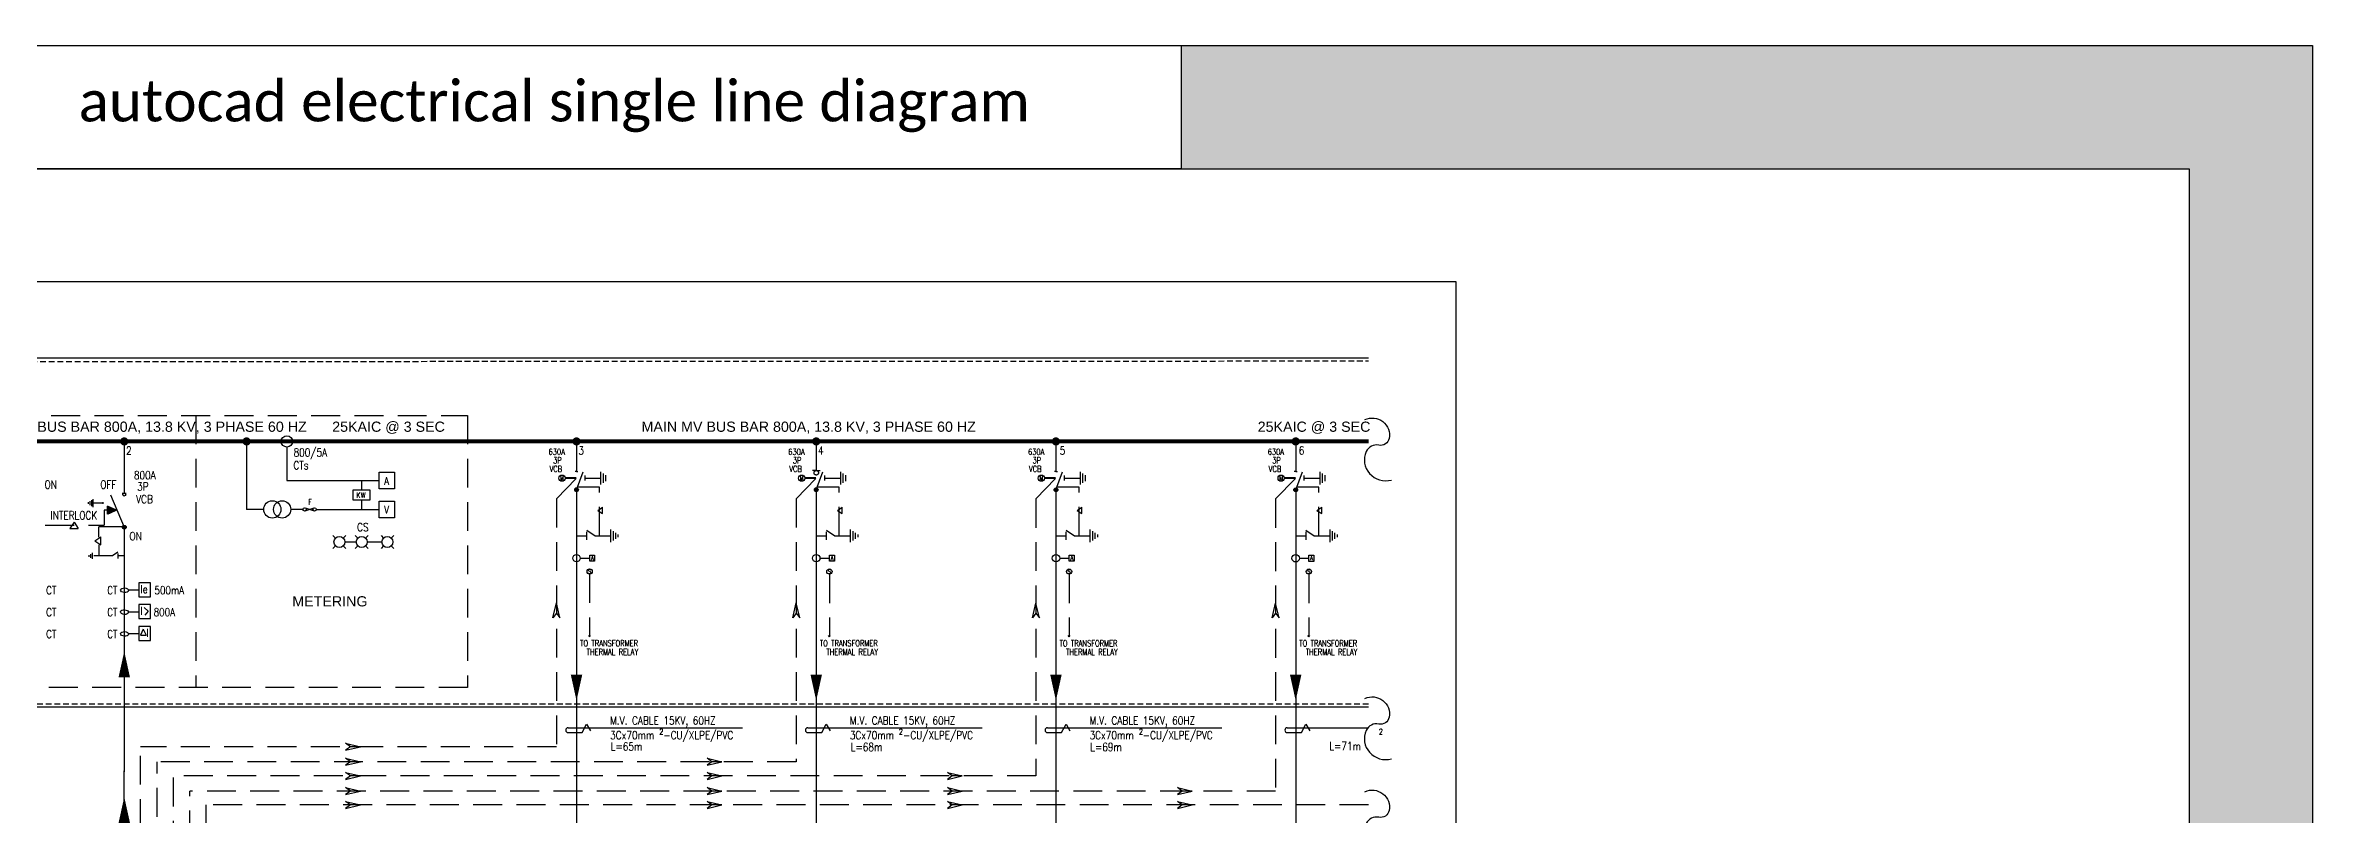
# Model space of a CAD drawing. Header units: millimetres. Extents: x 178514 to 178722, y 101500 to 101781.
# Drawn here: x 178569.7 to 178667.8, y 101566.2 to 101599.5 of the extents above; entities that cross this region are included whole.
import ezdxf

# ---------------------------------------------------------------- set-up
doc = ezdxf.new("R2010")
doc.units = ezdxf.units.MM
for name, pattern in [('DASHED', [0.75, 0.5, -0.25]), ('DASHED2', [0.375, 0.25, -0.125]), ('HIDDEN', [0.375, 0.25, -0.125])]:
    doc.linetypes.add(name, pattern=pattern)
for name, color, linetype in [('A-NORTH', 6, 'Continuous'), ('CALLOUT', 9, 'Continuous'), ('kitchen sink', 170, 'Continuous'), ('PIN-CABLE', 7, 'Continuous'), ('PIN-ELEC', 4, 'Continuous'), ('PIN-EQUIP', 11, 'Continuous'), ('PIN-ETEXT', 3, 'Continuous'), ('PIN-MCCB', 3, 'Continuous'), ('PIN-MEQ', 3, 'Continuous'), ('PinCAD.com', 7, 'Continuous'), ('POWER', 3, 'Continuous'), ('TEL', 2, 'Continuous')]:
    doc.layers.add(name, color=color, linetype=linetype)
doc.styles.add('ARIAL', font='arial.ttf')
doc.styles.add('iso', font='iso.shx')
doc.styles.add('roms_has', font='romans.shx', dxfattribs={"bigfont": 'hassano.shx'})

# ---------------------------------------------------------------- blocks, each defined once
blk = doc.blocks.new('AR')
at = {"layer": 'TEL'}
blk.add_line((0.118, 0), (-0.041, 0), dxfattribs=at)
for points in [[(-0.041, 0), (-0.116, 0.055), (0.118, 0)], [(-0.041, 0), (-0.116, -0.055), (0.118, 0)]]:
    blk.add_lwpolyline(points, dxfattribs=at)
blk = doc.blocks.new('A$C78635061')
at = {"layer": 'POWER', "ltscale": 5}
blk.add_hatch(color=256, dxfattribs=at).paths.add_polyline_path([(0.18, 0.09, 1), (0, 0.09, 1)])
blk.add_circle((0.09, 0.09), 0.0895, dxfattribs=at)
blk = doc.blocks.new('A$Cab4f20d8')
at = {"layer": 'PIN-ETEXT', "ltscale": 5}
h = blk.add_hatch(dxfattribs=at)
h.set_pattern_fill('ANSI31', color=5, scale=0.918419, angle=-288.0631, style=0)
h.set_pattern_definition([(66.44057334, (43065.14773, -110039.63422), (0.10523318463, -0.04588653194), [])])
h.paths.add_polyline_path([(23.682, 67.921), (23.436, 67.811), (23.438, 68.03)])
h.paths.add_polyline_path([(23.293, 68.095), (23.438, 68.03), (23.436, 67.811), (23.293, 67.746), (23.293, 67.84), (23.3, 67.904), (23.293, 67.91)])
h = blk.add_hatch(dxfattribs=at)
h.set_pattern_fill('ANSI31', color=5, scale=0.091842, angle=-288.0631, style=0)
h.set_pattern_definition([(66.440573343, (43065.147727, -110039.634219), (0.0105233184633, -0.004588653194), [])])
h.paths.add_polyline_path([(23.438, 68.03), (23.436, 67.811), (23.293, 67.746), (23.293, 67.84), (23.3, 67.904), (23.293, 67.91), (23.293, 68.095)])
h.paths.add_polyline_path([(23.682, 67.921), (23.436, 67.811), (23.438, 68.03)])
at = {"layer": 'A-NORTH', "color": 8, "ltscale": 5}
for p, q in [((43.236, 58.508), (50.783, 58.508)), ((43.236, 58.295), (43.843, 58.295)), ((43.843, 58.295), (44.035, 58.662)), ((53.611, 58.508), (61.158, 58.508)), ((53.611, 58.295), (54.218, 58.295)), ((54.218, 58.295), (54.41, 58.662)), ((63.986, 58.508), (71.534, 58.508)), ((63.986, 58.295), (64.594, 58.295)), ((64.594, 58.295), (64.785, 58.662)), ((74.361, 58.508), (77.877, 58.508)), ((74.361, 58.295), (74.969, 58.295)), ((74.969, 58.295), (75.16, 58.662))]:
    blk.add_line(p, q, dxfattribs=at)
for centre in [(43.236, 58.402), (53.611, 58.402), (63.986, 58.402), (74.361, 58.402)]:
    blk.add_arc(centre, 0.106, 90, 270, dxfattribs=at)
at = {"layer": 'CALLOUT'}
for p, q in [((44.035, 58.662), (44.205, 58.372)), ((54.41, 58.662), (54.58, 58.372)), ((64.785, 58.662), (64.955, 58.372)), ((75.16, 58.662), (75.331, 58.372))]:
    blk.add_line(p, q, dxfattribs=at)
at = {"layer": 'PIN-CABLE', "color": 2}
for p, q in [((29.319, 70.899), (29.319, 67.958)), ((31.067, 70.654), (31.067, 69.213)), ((31.067, 69.213), (35.057, 69.213)), ((34.291, 69.213), (34.291, 68.807)), ((30.059, 67.958), (29.319, 67.958)), ((31.754, 67.958), (31.23, 67.958)), ((32.336, 67.958), (35.057, 67.958)), ((34.291, 68.355), (34.291, 67.958)), ((33.571, 66.546), (34.063, 66.546)), ((34.536, 66.546), (35.178, 66.546))]:
    blk.add_line(p, q, dxfattribs=at)
at = {"layer": 'PIN-ELEC', "color": 8, "linetype": 'DASHED2'}
blk.add_lwpolyline([(77.877, 59.533), (15.878, 59.533), (15.878, 74.356), (77.877, 74.382)], dxfattribs=at)
at = {"layer": 'PIN-EQUIP', "color": 11}
for centre in [(33.335, 66.546), (34.3, 66.546), (35.414, 66.546)]:
    blk.add_circle(centre, 0.236, dxfattribs=at)
at = {"layer": 'PIN-ETEXT', "color": 1, "linetype": 'HIDDEN', "ltscale": 5}
for p, q in [((17.112, 72.024), (38.884, 72.024)), ((27.124, 72.024), (27.124, 60.254)), ((38.884, 72.024), (38.884, 60.254)), ((38.884, 60.254), (17.112, 60.254))]:
    blk.add_line(p, q, dxfattribs=at)
at = {"layer": 'PIN-ETEXT', "color": 5}
for p, q in [((24.024, 70.899), (24.024, 68.658)), ((43.598, 70.899), (43.598, 69.604)), ((53.973, 70.899), (53.973, 69.652)), ((64.348, 70.899), (64.348, 69.604)), ((74.724, 70.899), (74.724, 69.604)), ((43.599, 69.59), (43.54, 69.59)), ((43.599, 69.59), (43.658, 69.59)), ((53.974, 69.639), (53.808, 69.639)), ((53.974, 69.639), (54.14, 69.639)), ((64.349, 69.59), (64.29, 69.59)), ((64.349, 69.59), (64.409, 69.59)), ((74.725, 69.59), (74.665, 69.59)), ((74.725, 69.59), (74.784, 69.59)), ((23.426, 68.588), (24.024, 67.185))]:
    blk.add_line(p, q, dxfattribs=at)
at = {"layer": 'PIN-ETEXT', "color": 8, "linetype": 'DASHED', "ltscale": 5}
for p, q in [((43.584, 69.326), (43.101, 69.326)), ((43.584, 69.291), (43.101, 69.291)), ((53.959, 69.326), (53.477, 69.326)), ((53.959, 69.291), (53.477, 69.291)), ((64.334, 69.326), (63.852, 69.326)), ((64.334, 69.291), (63.852, 69.291)), ((74.71, 69.326), (74.227, 69.326)), ((74.71, 69.291), (74.227, 69.291))]:
    blk.add_line(p, q, dxfattribs=at)
at = {"layer": 'PIN-ETEXT', "color": 6}
for p, q in [((43.599, 68.809), (43.598, 60.254)), ((53.974, 68.809), (53.973, 60.254)), ((64.349, 68.809), (64.348, 60.254)), ((74.725, 68.809), (74.724, 60.254)), ((24.024, 67.185), (24.024, 56.598)), ((43.598, 60.254), (43.598, 52.8)), ((53.973, 60.254), (53.973, 52.8)), ((64.348, 60.254), (64.348, 52.8)), ((74.724, 60.254), (74.724, 52.8)), ((24.024, 21.69), (24.024, 56.641))]:
    blk.add_line(p, q, dxfattribs=at)
at = {"layer": 'PIN-ETEXT', "ltscale": 5}
for p, q in [((43.599, 68.809), (43.887, 69.589)), ((43.972, 69.203), (43.972, 69.42)), ((43.972, 69.306), (44.643, 69.306)), ((44.643, 69.578), (44.643, 69.033)), ((44.75, 69.508), (44.75, 69.103)), ((44.858, 69.437), (44.858, 69.174)), ((53.974, 68.809), (54.263, 69.589)), ((54.348, 69.203), (54.348, 69.42)), ((54.348, 69.306), (55.018, 69.306)), ((55.018, 69.578), (55.018, 69.033)), ((55.125, 69.508), (55.125, 69.103)), ((55.233, 69.437), (55.233, 69.174)), ((64.349, 68.809), (64.638, 69.589)), ((64.723, 69.203), (64.723, 69.42)), ((64.723, 69.306), (65.393, 69.306)), ((65.393, 69.578), (65.393, 69.033)), ((65.501, 69.508), (65.501, 69.103)), ((65.608, 69.437), (65.608, 69.174)), ((74.725, 68.809), (75.013, 69.589)), ((75.098, 69.203), (75.098, 69.42)), ((75.098, 69.306), (75.768, 69.306)), ((75.768, 69.578), (75.768, 69.033)), ((75.876, 69.508), (75.876, 69.103)), ((75.984, 69.437), (75.984, 69.174)), ((22.477, 68.191), (22.477, 68.27)), ((22.545, 68.146), (22.545, 68.315)), ((22.614, 68.102), (22.614, 68.36)), ((22.682, 68.057), (22.682, 68.405)), ((23.11, 68.231), (22.682, 68.231)), ((23.11, 68.191), (23.11, 68.27)), ((44.514, 67.916), (44.725, 68.053)), ((44.514, 67.916), (44.725, 67.779)), ((44.725, 67.779), (44.725, 68.053)), ((54.889, 67.916), (55.1, 68.053)), ((54.889, 67.916), (55.1, 67.779)), ((55.1, 67.779), (55.1, 68.053)), ((65.265, 67.916), (65.475, 68.053)), ((65.265, 67.916), (65.475, 67.779)), ((65.475, 67.779), (65.475, 68.053)), ((75.64, 67.916), (75.85, 68.053)), ((75.64, 67.916), (75.85, 67.779)), ((75.85, 67.779), (75.85, 68.053)), ((21.85, 67.401), (21.675, 67.133)), ((21.675, 67.133), (22.025, 67.133)), ((21.85, 67.401), (22.025, 67.133)), ((22.747, 66.591), (23.015, 66.766)), ((23.015, 66.417), (23.015, 66.766)), ((43.599, 66.811), (44.031, 66.811)), ((44.031, 66.979), (44.031, 66.643)), ((44.038, 67.064), (44.4, 66.811)), ((44.4, 66.811), (45.07, 66.811)), ((45.07, 67.084), (45.07, 66.539)), ((45.178, 67.014), (45.178, 66.609)), ((45.285, 66.943), (45.285, 66.679)), ((45.393, 66.873), (45.393, 66.75)), ((53.974, 66.811), (54.407, 66.811)), ((54.407, 66.979), (54.407, 66.643)), ((54.413, 67.064), (54.775, 66.811)), ((54.775, 66.811), (55.445, 66.811)), ((55.445, 67.084), (55.445, 66.539)), ((55.553, 67.014), (55.553, 66.609)), ((55.66, 66.943), (55.66, 66.679)), ((55.768, 66.873), (55.768, 66.75)), ((64.349, 66.811), (64.782, 66.811)), ((64.782, 66.979), (64.782, 66.643)), ((64.789, 67.064), (65.15, 66.811)), ((65.15, 66.811), (65.821, 66.811)), ((65.821, 67.084), (65.821, 66.539)), ((65.928, 67.014), (65.928, 66.609)), ((66.036, 66.943), (66.036, 66.679)), ((66.143, 66.873), (66.143, 66.75)), ((74.725, 66.811), (75.157, 66.811)), ((75.157, 66.979), (75.157, 66.643)), ((75.164, 67.064), (75.526, 66.811)), ((75.526, 66.811), (76.196, 66.811)), ((76.196, 67.084), (76.196, 66.539)), ((76.303, 67.014), (76.303, 66.609)), ((76.411, 66.943), (76.411, 66.679)), ((76.519, 66.873), (76.519, 66.75)), ((22.495, 65.98), (22.495, 65.902)), ((22.563, 66.026), (22.563, 65.857)), ((22.632, 66.071), (22.632, 65.812)), ((23.512, 65.941), (22.701, 65.941)), ((22.747, 66.591), (23.015, 66.417)), ((23.743, 66.103), (23.512, 65.941)), ((23.748, 66.049), (23.748, 65.834)), ((24.024, 65.941), (23.748, 65.941)), ((43.76, 65.845), (44.174, 65.845)), ((54.135, 65.844), (54.55, 65.844)), ((64.51, 65.843), (64.925, 65.843)), ((74.886, 65.842), (75.3, 65.842)), ((44.167, 62.446), (44.127, 62.498)), ((44.167, 62.446), (44.208, 62.498)), ((54.543, 62.445), (54.502, 62.497)), ((54.543, 62.445), (54.583, 62.497)), ((64.918, 62.444), (64.878, 62.496)), ((64.918, 62.444), (64.959, 62.496)), ((75.294, 62.443), (75.253, 62.495)), ((75.294, 62.443), (75.334, 62.495))]:
    blk.add_line(p, q, dxfattribs=at)
at = {"layer": 'PIN-ETEXT', "linetype": 'HIDDEN', "ltscale": 5}
for p, q in [((44.596, 68.914), (43.638, 68.914)), ((44.596, 66.811), (44.596, 68.914)), ((54.971, 68.914), (54.013, 68.914)), ((54.971, 66.811), (54.971, 68.914)), ((65.346, 68.914), (64.388, 68.914)), ((65.346, 66.811), (65.346, 68.914)), ((75.722, 68.914), (74.764, 68.914)), ((75.722, 66.811), (75.722, 68.914)), ((44.167, 65.156), (44.167, 62.446)), ((54.543, 65.155), (54.543, 62.445)), ((64.918, 65.154), (64.918, 62.444)), ((75.294, 65.153), (75.294, 62.443)), ((42.729, 57.685), (24.731, 57.685)), ((24.731, 24.173), (24.731, 57.685)), ((53.105, 57.038), (25.441, 57.038)), ((25.441, 24.652), (25.441, 57.038)), ((63.48, 56.419), (26.152, 56.419)), ((26.152, 25.1), (26.152, 56.419)), ((73.855, 55.764), (26.863, 55.764)), ((26.863, 25.549), (26.863, 55.764)), ((77.877, 55.164), (27.573, 55.164)), ((27.573, 25.997), (27.573, 55.164))]:
    blk.add_line(p, q, dxfattribs=at)
at = {"layer": 'PIN-ETEXT', "color": 2, "linetype": 'HIDDEN', "ltscale": 5}
for p, q in [((23.293, 67.921), (23.16, 67.921)), ((23.16, 67.921), (23.16, 67.281)), ((20.606, 67.281), (23.16, 67.281))]:
    blk.add_line(p, q, dxfattribs=at)
at = {"layer": 'PIN-ETEXT', "color": 5, "ltscale": 5}
for p, q in [((23.293, 67.746), (23.293, 68.095)), ((23.682, 67.921), (23.293, 68.095)), ((23.682, 67.921), (23.293, 67.746)), ((23.94, 68.658), (24.109, 68.659))]:
    blk.add_line(p, q, dxfattribs=at)
at = {"layer": 'PIN-ETEXT', "color": 5, "const_width": 0.18}
blk.add_lwpolyline([(19.194, 70.899), (77.877, 70.899)], dxfattribs=at)
at = {"layer": 'PIN-ETEXT', "const_width": 0.176}
for points in [[(24.024, 70.81, 1), (24.024, 70.988, 1)], [(29.319, 70.81, 1), (29.319, 70.988, 1)], [(43.598, 70.81, 1), (43.598, 70.988, 1)], [(53.973, 70.81, 1), (53.973, 70.988, 1)], [(64.348, 70.81, 1), (64.348, 70.988, 1)], [(74.724, 70.81, 1), (74.724, 70.988, 1)]]:
    blk.add_lwpolyline(points, format="xyb", close=True, dxfattribs=at)
at = {"layer": 'PIN-ETEXT', "ltscale": 5}
for points in [[(33.934, 68.807), (34.648, 68.807), (34.648, 68.355), (33.934, 68.355)], [(35.057, 69.57), (35.721, 69.57), (35.721, 68.845), (35.057, 68.845)], [(35.057, 68.32), (35.721, 68.32), (35.721, 67.596), (35.057, 67.596)], [(44.174, 65.978), (44.382, 65.978), (44.382, 65.712), (44.174, 65.712)], [(54.55, 65.977), (54.757, 65.977), (54.757, 65.711), (54.55, 65.711)], [(64.925, 65.976), (65.132, 65.976), (65.132, 65.71), (64.925, 65.71)], [(75.3, 65.975), (75.508, 65.975), (75.508, 65.709), (75.3, 65.709)]]:
    blk.add_lwpolyline(points, close=True, dxfattribs=at)
at = {"layer": 'PIN-ETEXT', "color": 6}
for points in [[(24.024, 60.688, 0.496, 0, 0), (24.024, 61.816, 0, 0, 0)], [(43.598, 60.805, 0.496, 0, 0), (43.598, 59.677, 0, 0, 0)], [(53.973, 60.805, 0.496, 0, 0), (53.973, 59.677, 0, 0, 0)], [(64.348, 60.805, 0.496, 0, 0), (64.348, 59.677, 0, 0, 0)], [(74.724, 60.805, 0.496, 0, 0), (74.724, 59.677, 0, 0, 0)], [(24.024, 54.387, 0.496, 0, 0), (24.024, 55.515, 0, 0, 0)]]:
    blk.add_lwpolyline(points, format="xyseb", dxfattribs=at)
at = {"layer": 'PIN-ETEXT'}
for centre in [(42.968, 69.309), (53.343, 69.309), (63.719, 69.309), (74.094, 69.309)]:
    blk.add_circle(centre, 0.134, dxfattribs=at)
at = {"layer": 'PIN-ETEXT', "color": 5, "ltscale": 5}
blk.add_circle((24.025, 68.596), 0.0627, dxfattribs=at)
at = {"layer": 'PIN-ETEXT', "ltscale": 5}
for centre in [(44.167, 65.269), (54.543, 65.268), (64.918, 65.267), (75.294, 65.266)]:
    blk.add_circle(centre, 0.113, dxfattribs=at)
at = {"layer": 'PIN-MCCB'}
for p, q in [((31.851, 68.027), (32.237, 67.889)), ((31.851, 67.889), (32.237, 68.027))]:
    blk.add_line(p, q, dxfattribs=at)
for centre in [(31.826, 67.958), (32.262, 67.958)]:
    blk.add_circle(centre, 0.0729, dxfattribs=at)
at = {"layer": 'PIN-MEQ', "color": 1}
for p, q in [((33.056, 66.823), (33.167, 66.713)), ((33.613, 66.823), (33.502, 66.713)), ((34.021, 66.823), (34.132, 66.713)), ((34.578, 66.823), (34.467, 66.713)), ((35.136, 66.823), (35.247, 66.713)), ((35.693, 66.823), (35.582, 66.713)), ((33.167, 66.38), (33.056, 66.269)), ((33.502, 66.38), (33.613, 66.269)), ((34.132, 66.38), (34.021, 66.269)), ((34.467, 66.38), (34.578, 66.269)), ((35.247, 66.38), (35.136, 66.269)), ((35.582, 66.38), (35.693, 66.269))]:
    blk.add_line(p, q, dxfattribs=at)
at = {"layer": 'POWER', "linetype": 'HIDDEN', "ltscale": 5}
for p, q in [((43.584, 69.291), (42.729, 68.418)), ((53.959, 69.29), (53.105, 68.417)), ((64.334, 69.289), (63.48, 68.416)), ((74.71, 69.288), (73.855, 68.415)), ((42.729, 68.418), (42.729, 57.685)), ((53.105, 68.417), (53.105, 57.038)), ((63.48, 68.416), (63.48, 56.419)), ((73.855, 68.415), (73.855, 55.764))]:
    blk.add_line(p, q, dxfattribs=at)
at = {"layer": 'POWER', "ltscale": 5}
for p, q in [((24.024, 67.201), (22.923, 67.201)), ((22.923, 66.755), (22.923, 67.201)), ((22.923, 66.43), (22.923, 65.941))]:
    blk.add_line(p, q, dxfattribs=at)
at = {"layer": 'POWER', "color": 2}
for p, q in [((24.189, 64.471), (24.655, 64.471)), ((24.189, 63.526), (24.655, 63.526)), ((24.89, 63.707), (25.061, 63.555)), ((25.061, 63.555), (24.913, 63.378)), ((24.189, 62.58), (24.655, 62.58)), ((24.849, 62.77), (24.73, 62.52)), ((24.73, 62.52), (24.968, 62.52)), ((24.849, 62.77), (24.968, 62.52))]:
    blk.add_line(p, q, dxfattribs=at)
at = {"layer": 'POWER', "ltscale": 5}
blk.add_lwpolyline([(0, 77.817), (81.655, 77.817), (81.655, 0), (0, 0)], close=True, dxfattribs=at)
at = {"layer": 'POWER', "color": 2}
blk.add_lwpolyline([(77.877, 59.391), (15.735, 59.391), (15.735, 74.511), (77.877, 74.511)], dxfattribs=at)
at = {"layer": 'POWER', "ltscale": 5}
for points in [[(77.716, 71.841, -0.280042), (78.495, 71.754, -0.284254), (78.768, 71.03, -0.419254), (78.32, 70.734, 0.353321), (77.777, 70.459, 0.295947), (77.922, 69.512, 0.284044), (78.873, 69.228)], [(77.716, 59.773, -0.280042), (78.495, 59.686, -0.284254), (78.768, 58.962, -0.419254), (78.32, 58.667, 0.353321), (77.777, 58.392, 0.295947), (77.922, 57.444, 0.284044), (78.873, 57.161)], [(77.716, 55.738, -0.280042), (78.495, 55.652, -0.284254), (78.768, 54.928, -0.419254), (78.32, 54.632, 0.353321), (77.777, 54.357, 0.295947), (77.922, 53.41, 0.284044), (78.873, 53.126)]]:
    blk.add_lwpolyline(points, format="xyb", dxfattribs=at)
at = {"layer": 'POWER', "color": 2}
for points in [[(24.649, 64.782), (24.649, 64.174), (25.163, 64.174), (25.163, 64.782)], [(24.649, 63.836), (24.649, 63.228), (25.163, 63.228), (25.163, 63.836)], [(24.649, 62.89), (24.649, 62.282), (25.163, 62.282), (25.163, 62.89)]]:
    blk.add_lwpolyline(points, close=True, dxfattribs=at)
at = {"layer": 'POWER', "ltscale": 5}
for centre, radius in [((31.062, 70.899), 0.245), ((30.433, 67.958), 0.374), ((30.857, 67.958), 0.374), ((43.598, 65.846), 0.161), ((53.974, 65.845), 0.161), ((64.349, 65.844), 0.161), ((74.724, 65.843), 0.161)]:
    blk.add_circle(centre, radius, dxfattribs=at)
at = {"layer": 'POWER', "linetype": 'HIDDEN', "ltscale": 5}
blk.add_circle((53.974, 69.542), 0.0973, dxfattribs=at)
at = {"layer": 'POWER', "color": 2}
for centre in [(24.033, 64.457), (24.033, 63.512), (24.033, 62.566)]:
    blk.add_ellipse(centre, major_axis=(-0.173, 0.012), ratio=0.578244, dxfattribs=at)
at = {"layer": 'PIN-ETEXT', "ltscale": 5, "xscale": 2.755258218327072, "yscale": 2.755258218327072, "zscale": 2.755258218327072, "rotation": 90}
for p in [(42.729, 63.582), (53.105, 63.581), (63.48, 63.58), (73.855, 63.579)]:
    blk.add_blockref('AR', p, dxfattribs=at)
at = {"layer": 'PIN-ETEXT', "ltscale": 5, "xscale": 2.755258218327072, "yscale": 2.755258218327072, "zscale": 2.755258218327072}
for p in [(33.925, 57.685), (33.925, 57.038), (49.568, 57.038), (33.925, 56.419), (49.568, 56.419), (59.968, 56.419), (33.925, 55.764), (33.925, 55.164), (49.568, 55.764), (49.568, 55.164), (59.968, 55.764), (59.968, 55.164), (69.925, 55.764), (69.925, 55.164)]:
    blk.add_blockref('AR', p, dxfattribs=at)
at = {"layer": 'POWER', "ltscale": 5, "xscale": 0.9, "yscale": 0.9, "zscale": 0.9}
for p in [(43.518, 68.729), (53.893, 68.728), (64.269, 68.727), (74.644, 68.726), (23.944, 67.104)]:
    blk.add_blockref('A$C78635061', p, dxfattribs=at)
at = {"layer": 'PIN-ETEXT', "style": 'ARIAL'}
for s, height, p in [('MAIN MV BUS BAR 800A, 13.8 KV, 3 PHASE 60 HZ', 0.44174, (17.45, 71.315)), ('25KAIC @ 3 SEC', 0.44174, (33.022, 71.315)), ('MAIN MV BUS BAR 800A, 13.8 KV, 3 PHASE 60 HZ', 0.44174, (46.41, 71.315)), ('25KAIC @ 3 SEC', 0.44174, (73.08, 71.315)), ('METERING', 0.4417, (31.296, 63.758))]:
    blk.add_text(s, height=height, dxfattribs=at).set_placement(p)
at = {"layer": 'PIN-ETEXT', "style": 'roms_has', "width": 0.8}
for s, height, p in [('2', 0.353, (24.102, 70.329)), ('800/5A', 0.3534, (31.352, 70.242)), ('3', 0.353, (43.675, 70.329)), ('4', 0.353, (54.05, 70.329)), ('5', 0.353, (64.51, 70.329)), ('6', 0.353, (74.861, 70.329)), ('CTs', 0.3534, (31.347, 69.69)), ('630A', 0.265, (42.388, 70.318)), ('VCB', 0.265, (42.43, 69.576)), ('3P', 0.265, (42.583, 69.95)), ('630A', 0.265, (52.763, 70.318)), ('VCB', 0.265, (52.805, 69.576)), ('3P', 0.265, (52.958, 69.95)), ('630A', 0.265, (63.139, 70.318)), ('VCB', 0.265, (63.18, 69.576)), ('3P', 0.265, (63.334, 69.95)), ('630A', 0.265, (73.514, 70.318)), ('VCB', 0.265, (73.556, 69.576)), ('3P', 0.265, (73.709, 69.95)), ('ON', 0.3534, (20.574, 68.853)), ('OFF', 0.3534, (22.987, 68.853)), ('800A', 0.3534, (24.441, 69.259)), ('3P', 0.3534, (24.583, 68.77)), ('A', 0.329, (35.279, 69.026)), ('M', 0.177, (42.886, 69.226)), ('M', 0.177, (53.261, 69.226)), ('M', 0.177, (63.637, 69.226)), ('M', 0.177, (74.012, 69.226)), ('INTERLOCK', 0.3534, (20.829, 67.523)), ('VCB', 0.3534, (24.536, 68.22)), ('F', 0.24, (31.987, 68.154)), ('KW', 0.2405, (34.07, 68.451)), ('V', 0.329, (35.279, 67.777)), ('ON', 0.3534, (24.25, 66.623)), ('CS', 0.3534, (34.102, 67.013)), ('A', 0.177, (44.223, 65.765)), ('A', 0.177, (54.598, 65.764)), ('A', 0.177, (64.973, 65.763)), ('A', 0.177, (75.349, 65.762)), ('S', 0.177, (44.101, 65.179)), ('S', 0.177, (54.477, 65.178)), ('S', 0.177, (64.853, 65.177)), ('S', 0.177, (75.228, 65.176)), ('CT', 0.3463, (20.643, 64.283)), ('CT', 0.3463, (23.288, 64.283)), ('Ie', 0.3463, (24.728, 64.336)), ('500mA', 0.3463, (25.332, 64.283)), ('CT', 0.3463, (20.643, 63.337)), ('CT', 0.3463, (23.288, 63.337)), ('I', 0.346, (24.728, 63.39)), ('800A', 0.3463, (25.296, 63.337)), ('CT', 0.3463, (20.643, 62.391)), ('CT', 0.3463, (23.288, 62.391)), ('I', 0.346, (24.989, 62.444)), ('TO TRANSFORMER', 0.26505, (43.753, 62.032)), ('THERMAL RELAY', 0.26505, (44.035, 61.654)), ('TO TRANSFORMER', 0.26505, (54.129, 62.031)), ('THERMAL RELAY', 0.26505, (54.411, 61.653)), ('TO TRANSFORMER', 0.26505, (64.504, 62.03)), ('THERMAL RELAY', 0.26505, (64.787, 61.652)), ('TO TRANSFORMER', 0.26505, (74.879, 62.029)), ('THERMAL RELAY', 0.26505, (75.162, 61.651)), ('M.V. CABLE 15KV, 60HZ', 0.35339, (45.054, 58.642)), ('M.V. CABLE 15KV, 60HZ', 0.35339, (55.429, 58.642)), ('M.V. CABLE 15KV, 60HZ', 0.35339, (65.804, 58.642)), ('3Cx70mm  -CU/XLPE/PVC', 0.35339, (45.054, 58.009)), ('2', 0.248, (47.178, 58.21)), ('3Cx70mm  -CU/XLPE/PVC', 0.35339, (55.429, 58.009)), ('2', 0.248, (57.545, 58.21)), ('3Cx70mm  -CU/XLPE/PVC', 0.35339, (65.804, 58.009)), ('2', 0.248, (67.937, 58.21)), ('2', 0.248, (78.318, 58.21)), ('L=65m', 0.3534, (45.081, 57.517)), ('L=68m', 0.3534, (55.468, 57.497)), ('L=69m', 0.3534, (65.831, 57.497)), ('L=71m', 0.3534, (76.18, 57.539))]:
    blk.add_text(s, height=height, dxfattribs=at).set_placement(p)

msp = doc.modelspace()

# ---------------------------------------------------------------- hatches: boundary and pattern name
at = {"layer": 'PinCAD.com'}
h = msp.add_hatch(color=8, dxfattribs=at)
h.dxf.hatch_style = 1
h.paths.add_polyline_path([(178667.784, 101599.47), (178618.799, 101599.47), (178618.799, 101594.12), (178662.434, 101594.12), (178662.434, 101505.032), (178607.453, 101505.032), (178607.453, 101499.682), (178667.784, 101499.682)])
h.paths.add_polyline_path([(178565.632, 101599.47), (178514.057, 101599.47), (178514.057, 101499.682), (178573.199, 101499.682), (178573.199, 101505.032), (178519.407, 101505.032), (178519.407, 101594.12), (178565.632, 101594.12)])

# ---------------------------------------------------------------- linework, layer by layer
for points in [[(178514.057, 101599.47), (178667.784, 101599.47), (178667.784, 101499.682), (178514.057, 101499.682)], [(178565.64, 101599.47), (178618.807, 101599.47), (178618.807, 101594.12), (178565.64, 101594.12)], [(178519.407, 101594.12), (178662.434, 101594.12), (178662.434, 101505.032), (178519.407, 101505.032)]]:
    msp.add_lwpolyline(points, close=True, dxfattribs=at)

# ---------------------------------------------------------------- block references
at = {"layer": 'kitchen sink', "color": 0}
msp.add_blockref('A$Cab4f20d8', (178549.044, 101511.43), dxfattribs=at)

# ---------------------------------------------------------------- texts
at = {"layer": 'PinCAD.com', "linetype": 'Continuous', "insert": (178571.092, 101597.933), "char_height": 1.91522, "attachment_point": 1, "style": 'iso'}
msp.add_mtext_dynamic_manual_height_columns('{\\fCalibri|b0|i0|c0|p34;\\H0.91667x;\\C0;autocad electrical single line diagram}', width=50.73794, gutter_width=3.147, heights=[0], dxfattribs=at)

doc.saveas('drawing.dxf')
